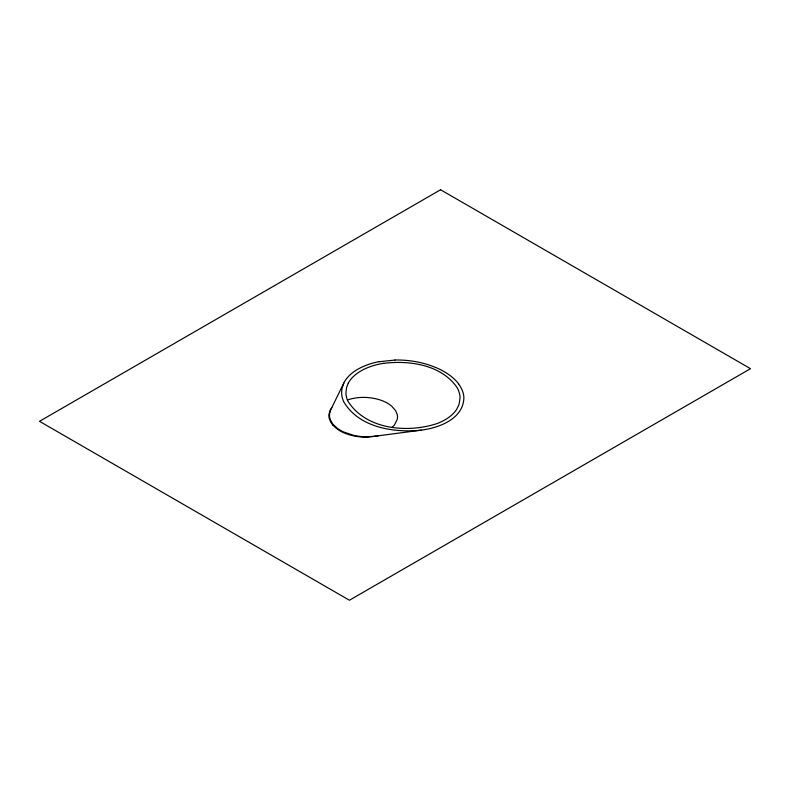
<?xml version="1.0" encoding="UTF-8"?>
<svg xmlns="http://www.w3.org/2000/svg" width="790" height="790" viewBox="0 0 790 790"><rect width="100%" height="100%" fill="white"/><g stroke="black" fill="none" stroke-linecap="round" stroke-linejoin="round"><path stroke-width="1.19" d="M379.22 361.613A54.777 31.63 0 0 0 343.788 383.111L341.952 388.591L341.616 392.897A64.296 37.12 0 0 0 343.66 401.616C358.561 427.222 392.768 432.811 419.994 430.303C438.104 428.269 463.631 419.322 463.888 397.38A64.523 37.248 0 0 0 458.565 383.94M343.798 383.111L330.783 409.684L329.558 413.693A36.784 21.231 0 0 0 330.576 420.339L333.074 424.378L337.419 428.378A40.349 23.295 0 0 0 343.413 431.913L353.851 435.409A38.246 22.081 0 0 0 363.686 436.722L373.078 436.485L421.228 430.155M348.291 383.18L346.692 387.08L345.941 392.581A59.961 34.612 0 0 0 347.807 400.984C365.75 429.8 407.64 433.345 437.324 423.479A51.301 29.615 0 0 0 452.986 413.841A50.007 28.875 0 0 0 456.689 409.339L459.029 404.519L460.057 397.824A59.22 34.187 0 0 0 457.213 387.791C441.59 364.723 409.408 360.102 383.683 363.37M331.82 407.551L330.101 410.326L328.986 414.266A37.021 21.37 0 0 0 329.193 418.305L330.724 422.196L332.906 425.218M392.156 427.193L392.482 426.916A32.884 18.99 0 0 0 394.496 424.892L397.242 419.381A33.98 19.622 0 0 0 397.222 414.493L395.662 410.711L391.633 406.109A36.044 20.807 0 0 0 385.708 402.248L383.703 401.31A32.844 18.96 0 0 0 380.484 400.076A34.424 19.878 0 0 0 367.459 397.528L365.049 397.4M378.262 435.813L367.735 437.077M379.269 361.702L394.911 360.082M348.262 383.18A51.074 29.487 0 0 1 383.654 363.301M367.745 437.196A37.495 21.646 0 0 1 333.025 425.188M394.901 360.003A64.879 37.456 0 0 1 435.537 367.488M435.616 367.429A69.797 40.3 0 0 1 458.654 383.92M347.422 400.007A30.721 17.736 0 0 1 365.049 397.419M440.573 189.758L39.5 421.317L349.427 600.242L750.5 368.683L440.573 189.758"/></g></svg>
